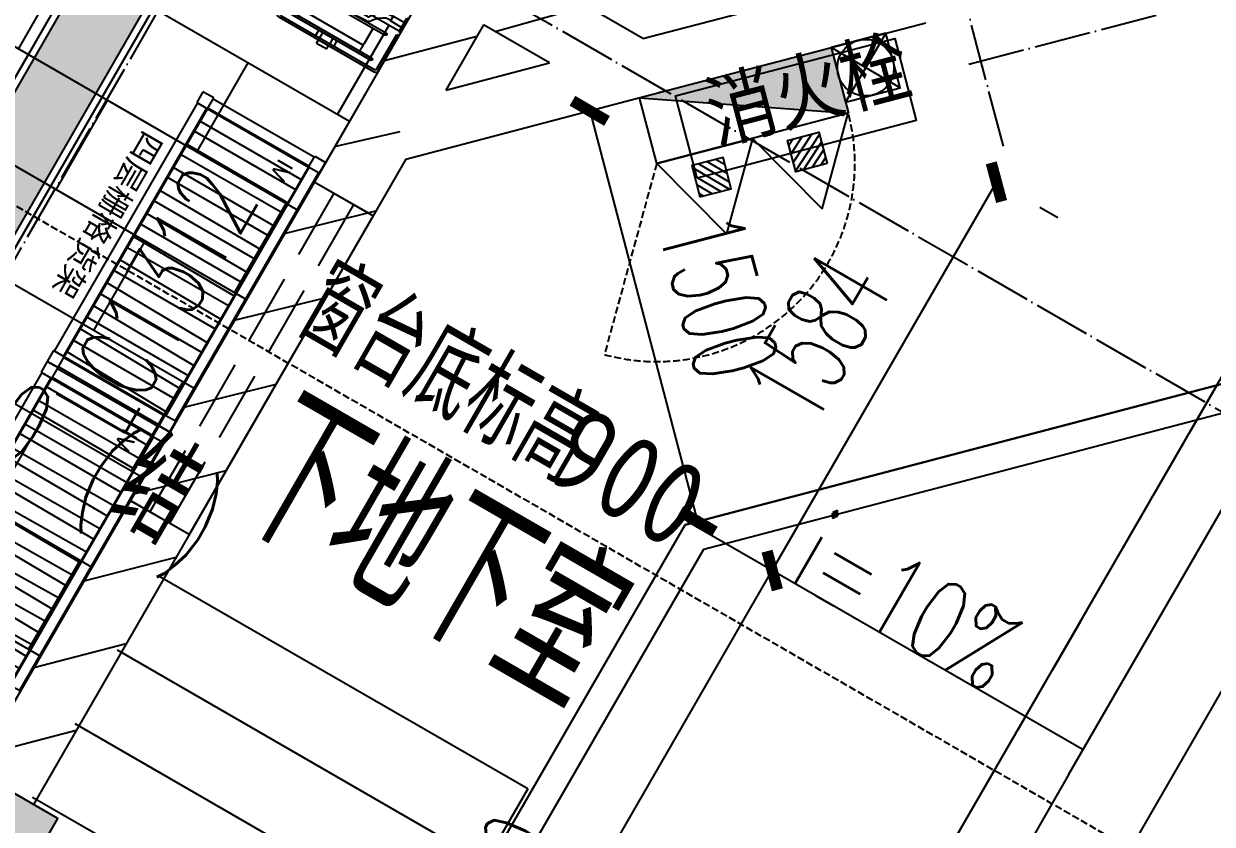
# Model space of a CAD drawing. Header units: millimetres. Extents: x 216654360 to 218309126, y 218099985 to 219647706.
# Drawn here: x 217973053 to 217977251, y 218899973 to 218902802 of the extents above; entities that cross this region are included whole.
import ezdxf
from ezdxf.enums import TextEntityAlignment as Align

# ---------------------------------------------------------------- set-up
doc = ezdxf.new("R2010")
doc.units = ezdxf.units.MM
doc.header["$LTSCALE"] = 1000
doc.linetypes.add('DASH', pattern=[0.35, 0.25, -0.1])
doc.linetypes.add('DOTE', pattern=[2.4200000000000004, 2, -0.2, 0.02, -0.2])
for name, color, linetype in [('A-ANNO-DIMS', 3, 'Continuous'), ('A-ANNO-DOTE', 1, 'DOTE'), ('A-ANNO-IDEN', 3, 'Continuous'), ('A-ANNO-IDEN-INDX', 3, 'Continuous'), ('A-ANNO-TXT', 7, 'Continuous'), ('A-COLU-CONC', 2, 'Continuous'), ('A-DOOR-IDEN', 53, 'Continuous'), ('A-FLOR', 91, 'Continuous'), ('A-FLOR-SPCL', 245, 'Continuous'), ('A-FLOR-STRS', 51, 'Continuous'), ('A-WALL', 2, 'Continuous'), ('A-WALL-MSNW', 2, 'Continuous'), ('A-WALL-PATT', 252, 'Continuous'), ('A-WALL-SHEA', 2, 'Continuous'), ('A-WIND', 161, 'Continuous'), ('D.R-地沟', 24, 'Continuous'), ('DIM_LEAD', 3, 'Continuous'), ('E.R-电点位.尺寸标注', 90, 'Continuous'), ('K.R-厨房设备.V', 252, 'Continuous'), ('K.R-厨房设备.辅助1', 251, 'Continuous'), ('N.R-厨房设备.名称标注', 251, 'Continuous'), ('P-PROT-FIRH', 1, 'Continuous'), ('P-PROT-VPIP', 1, 'Continuous'), ('P-提建筑', 1, 'Continuous'), ('P-灭火器', 1, 'Continuous'), ('PUB_HATCH', 8, 'Continuous'), ('现状植物', 3, 'Continuous')]:
    doc.layers.add(name, color=color, linetype=linetype)
doc.layers.add('水辅助层', color=20, linetype='Continuous', plot=False)
doc.styles.add('_TCH_DIM_T3', font='SIMPLEX.shx', dxfattribs={"width": 0.5647058823529413, "bigfont": 'GBCBIG.shx'})
doc.styles.add('A_DIM', font='SIMPLEX', dxfattribs={"width": 0.7, "bigfont": 'HZ'})
doc.styles.add('A_TIT', font='STFANGSO.TTF', dxfattribs={"width": 0.85})
doc.styles.add('AUDIT_D_250603204042-0', font='SIMPLEX', dxfattribs={"width": 0.7, "bigfont": 'HZ'})
doc.styles.get("Standard").update_dxf_attribs({"font": 'gbenor.shx', "bigfont": 'gbcbig.shx'})
doc.styles.add('水纹标注', font='')
doc.styles.add('设备名称标注字体', font='')
doc.styles.get('水纹标注').set_extended_font_data('SimSun')
doc.styles.get('设备名称标注字体').set_extended_font_data('SimSun')
doc.dimstyles.new('_TCH_ARCH&&100', dxfattribs={"dimtxt": 297.5, "dimasz": 100, "dimexe": 250, "dimexo": 300, "dimgap": 126.25, "dimtad": 1, "dimdec": 0, "dimzin": 0, "dimdsep": 46, "dimtxsty": '_TCH_DIM_T3', "dimblk": 'ARCHTICK', "dimcen": 0.09, "dimclrt": 7, "dimazin": 2, "dimtfac": 1, "dimtdec": 0, "dimtix": 1, "dimtmove": 2, "dimatfit": 3, "dimfxl": 100, "dimtolj": 1, "dimtzin": 0, "dimarcsym": 0})
pattern_1 = [(45, (-6165879.106576437, -59303.14459915766), (-176.776766007315, 176.776766007315), [])]

# ---------------------------------------------------------------- blocks, each defined once
blk = doc.blocks.new('123fgg')
at = {"layer": 'A-ANNO-IDEN'}
blk.add_lwpolyline([(3640728.205700693, 12279.93988199288, 0, 0, 0), (3640728.205700693, 10248.40407168749, 0, 120, 0), (3640728.205700693, 10698.40407168749, 0, 0, 0)], format="xyseb", dxfattribs=at)
at = {"layer": 'A-FLOR-STRS'}
for points in [[(3641445.004050768, 12144.02815620228), (3639945.004050768, 12144.02815620228)], [(3641445.004050768, 11844.02815620228), (3639945.004050768, 11844.02815620228)], [(3641445.004050768, 11544.02815620228), (3639945.004050768, 11544.02815620228)], [(3641445.004050768, 11244.02815620228), (3639945.004050768, 11244.02815620228)], [(3641445.004050768, 10944.02815620228), (3639945.004050768, 10944.02815620228)], [(3641445.004050768, 10644.02815620228), (3639945.004050768, 10644.02815620228)], [(3641445.004050768, 10344.02815620228), (3639945.004050768, 10344.02815620228)], [(3641445.004050768, 10044.02815620228), (3639945.004050768, 10044.02815620228)], [(3641445.004050768, 9994.028156202283), (3639945.004050768, 9994.028156202281)]]:
    blk.add_lwpolyline(points, dxfattribs=at)
at = {"layer": 'A-WALL-PATT'}
blk.add_lwpolyline([(3641445.004050768, 12144.02815620228), (3641445.004050768, 9994.028156202283)], dxfattribs=at)
at = {"layer": 'A-ANNO-TXT', "color": 7, "style": 'A_DIM', "width": 0.7}
blk.add_text('下地下室', height=525, dxfattribs=at).set_placement((3640036.611212504, 12437.43988199288))
blk = doc.blocks.new('123fgtse44')
at = {"layer": 'A-WALL-PATT'}
for points in [[(4631685.040620364, 8945.096532248805), (4631685.040620373, 13231.52384834772), (4634589.973001644, 16106.19402483446), (4638345.040621952, 12311.59608684113), (4638345.040621952, 8945.096532248805)], [(4631785.040620364, 9045.096532248805), (4631785.040620373, 13189.79544137881), (4634589.232524537, 15964.77460716607), (4638245.040621952, 12270.48111611832), (4638245.040621952, 9045.096532248805)]]:
    blk.add_lwpolyline(points, close=True, dxfattribs=at)
blk = doc.blocks.new('_ArchTick')
at = {"color": 0, "linetype": 'ByBlock', "const_width": 0.4}
blk.add_lwpolyline([(-0.5, -0.5), (0.5, 0.5)], dxfattribs=at)
blk = doc.blocks.new('*D554')
at = {"layer": 'A-ANNO-DIMS', "color": 0, "lineweight": -2, "transparency": 16777216}
for p, q in [((4632017.486447911, 10899.55410565101), (4632017.486447911, 13899.55389316636)), ((4632193.849875938, 13899.55389316636), (4632267.486447911, 13899.55389316636)), ((4632193.849875938, 10899.55410565101), (4632267.486447911, 10899.55410565101))]:
    blk.add_line(p, q, dxfattribs=at)
at = {"layer": 'Defpoints', "color": 0, "transparency": 16777216}
for p in [(4631893.849875938, 13899.55389316636), (4632017.486447911, 13899.55389316636), (4631893.849875938, 10899.55410565101)]:
    blk.add_point(p, dxfattribs=at)
at = {"layer": 'A-ANNO-DIMS', "color": 0, "lineweight": -2, "transparency": 16777216, "xscale": 100, "yscale": 100, "zscale": 100}
for p, rotation in [((4632017.486447911, 13899.55389316636), 90), ((4632017.486447911, 10899.55410565101), 270)]:
    blk.add_blockref('_ArchTick', p, dxfattribs=dict(at, rotation=rotation))
at = {"layer": 'A-ANNO-DIMS', "color": 7, "transparency": 16777216, "insert": (4631742.486447911, 12399.55399940943), "char_height": 297.5, "attachment_point": 5, "rotation": 90, "style": '_TCH_DIM_T3'}
blk.add_mtext('\\A1;3000', dxfattribs=at)
blk = doc.blocks.new('*D555')
at = {"layer": 'A-ANNO-DIMS', "color": 0, "lineweight": -2, "transparency": 16777216}
for p, q in [((4632017.486447911, 13899.55389316636), (4632017.486447911, 15483.87282865908)), ((4632193.849875938, 15483.87282865908), (4632267.486447911, 15483.87282865908)), ((4632193.849875938, 13899.55389316636), (4632267.486447911, 13899.55389316636))]:
    blk.add_line(p, q, dxfattribs=at)
at = {"layer": 'Defpoints', "color": 0, "transparency": 16777216}
for p in [(4631893.849875938, 15483.87282865908), (4632017.486447911, 15483.87282865908), (4631893.849875938, 13899.55389316636)]:
    blk.add_point(p, dxfattribs=at)
at = {"layer": 'A-ANNO-DIMS', "color": 0, "lineweight": -2, "transparency": 16777216, "xscale": 100, "yscale": 100, "zscale": 100}
for p, rotation in [((4632017.486447911, 15483.87282865908), 90), ((4632017.486447911, 13899.55389316636), 270)]:
    blk.add_blockref('_ArchTick', p, dxfattribs=dict(at, rotation=rotation))
at = {"layer": 'A-ANNO-DIMS', "color": 7, "transparency": 16777216, "insert": (4631742.486447911, 14691.71336091346), "char_height": 297.5, "attachment_point": 5, "rotation": 90, "style": '_TCH_DIM_T3'}
blk.add_mtext('\\A1;1584', dxfattribs=at)
blk = doc.blocks.new('2929sk')
at = {"layer": 'A-ANNO-DOTE', "ltscale": 0.1}
for p, q in [((-88725.37773838639, -68391.94024353585), (-88725.37773838639, -52367.55223465225)), ((-84825.37773838639, -68391.94024353585), (-84825.37773838639, -52367.55223465222)), ((-76418.61381632835, -67831.21274252632), (-104712.9936713753, -67831.21274252632)), ((-87650.37033084873, -68258.3819301714), (-76058.02089513931, -79972.76625369635)), ((-87400.37033088598, -68447.81250322697), (-93250.25000086054, -74236.75090735749))]:
    blk.add_line(p, q, dxfattribs=at)
blk = doc.blocks.new('*U241')
h = blk.add_hatch()
h.set_pattern_fill('NEW', color=8, scale=250, pattern_type=2)
h.set_pattern_definition([(90, (5170.555555000113, 229.7619049998937), (-58.3333325, 3.571886446486164e-15), [2.3809525, -247.6190475]), (0, (5170.555555000113, 229.7619049998937), (0, 250), [2.7777775, -55.555555]), (90, (5179.166667500112, 235.7142849998937), (-58.3333325, 3.571886446486164e-15), [2.3809525, -247.6190475]), (0, (5176.388890000113, 238.0952374998937), (0, 250), [2.7777775, -55.555555]), (45.57872549999999, (5173.333332500113, 229.7619049998937), (233.3333347627037, 250.0000000086865), [8.3341825, -1741.8443775]), (45.57872549999999, (5170.555555000113, 232.1428574998937), (233.3333347627037, 250.0000000086865), [8.3341825, -1741.8443775]), (90, (5170.555555000113, 208.3333324998937), (-58.3333325, 3.571886446486164e-15), [3.5714275, -246.4285725]), (0, (5170.555555000113, 208.3333324998937), (0, 250), [2.7777775, -55.555555]), (90, (5179.166667500112, 214.2857149998937), (-58.3333325, 3.571886446486164e-15), [3.5714275, -246.4285725]), (0, (5176.388890000113, 217.8571424998937), (0, 250), [2.7777775, -55.555555]), (45.57872549999999, (5173.333332500113, 208.3333324998937), (233.3333347627037, 250.0000000086865), [8.3341825, -1741.8443775]), (45.57872549999999, (5170.555555000113, 211.9047624998937), (991.6666667955229, 999.9999987180778), [8.3341825, -1741.8443775]), (90, (5170.555555000113, 188.0952374998937), (-58.3333325, 3.571886446486164e-15), [2.3809525, -247.6190475]), (0, (5170.555555000113, 188.0952374998937), (0, 250), [2.7777775, -55.555555]), (90, (5179.166667500112, 194.0476199998937), (-58.3333325, 3.571886446486164e-15), [2.3809525, -247.6190475]), (0, (5176.388890000113, 196.4285724998937), (0, 250), [2.7777775, -55.555555]), (45.57872549999999, (5173.333332500113, 188.0952374998937), (233.3333347627037, 250.0000000086865), [8.3341825, -1741.8443775]), (45.57872549999999, (5170.555555000113, 190.4761899998937), (991.6666667955229, 999.9999987180778), [8.3341825, -1741.8443775]), (90, (5170.555555000113, 166.6666674998937), (-58.3333325, 3.571886446486164e-15), [3.5714275, -246.4285725]), (0, (5170.555555000113, 166.6666674998937), (0, 250), [2.7777775, -55.555555]), (90, (5179.166667500112, 172.6190474998937), (-58.3333325, 3.571886446486164e-15), [3.5714275, -246.4285725]), (0, (5176.388890000113, 176.1904749998937), (0, 250), [2.7777775, -55.555555]), (45.57872549999999, (5173.333332500113, 166.6666674998937), (991.6666667955229, 999.9999987180778), [8.3341825, -1741.8443775]), (45.57872549999999, (5170.555555000113, 170.2380949998937), (233.3333347627037, 250.0000000086865), [8.3341825, -1741.8443775]), (90, (5170.555555000113, 146.4285724998937), (-58.3333325, 3.571886446486164e-15), [2.3809525, -247.6190475]), (0, (5170.555555000113, 146.4285724998937), (0, 250), [2.7777775, -55.555555]), (90, (5179.166667500112, 152.3809524998937), (-58.3333325, 3.571886446486164e-15), [2.3809525, -247.6190475]), (0, (5176.388890000113, 154.7619049998937), (0, 250), [2.7777775, -55.555555]), (45.57872549999999, (5173.333332500113, 146.4285724998937), (233.3333347627037, 250.0000000086865), [8.3341825, -1741.8443775]), (45.57872549999999, (5170.555555000113, 148.8095249998937), (233.3333347627037, 250.0000000086865), [8.3341825, -1741.8443775]), (90, (5170.555555000113, 124.9999999998937), (-58.3333325, 3.571886446486164e-15), [3.5714275, -246.4285725]), (0, (5170.555555000113, 124.9999999998937), (0, 250), [2.7777775, -55.555555]), (90, (5179.166667500112, 130.9523799998937), (-58.3333325, 3.571886446486164e-15), [3.5714275, -246.4285725]), (0, (5176.388890000113, 134.5238099998937), (0, 250), [2.7777775, -55.555555]), (45.57872549999999, (5173.333332500113, 124.9999999998937), (233.3333347627037, 250.0000000086865), [8.3341825, -1741.8443775]), (45.57872549999999, (5170.555555000113, 128.5714274998937), (233.3333347627037, 250.0000000086865), [8.3341825, -1741.8443775]), (90, (5170.555555000113, 104.7619049998937), (-58.3333325, 3.571886446486164e-15), [2.3809525, -247.6190475]), (0, (5170.555555000113, 104.7619049998937), (0, 250), [2.7777775, -55.555555]), (90, (5179.166667500112, 110.7142849998937), (-58.3333325, 3.571886446486164e-15), [2.3809525, -247.6190475]), (0, (5176.388890000113, 113.0952374998937), (0, 250), [2.7777775, -55.555555]), (45.57872549999999, (5173.333332500113, 104.7619049998937), (991.6666667955229, 999.9999987180778), [8.3341825, -1741.8443775]), (45.57872549999999, (5170.555555000113, 107.1428574998937), (991.6666667955229, 999.9999987180778), [8.3341825, -1741.8443775]), (90, (5170.555555000113, 83.33333249989371), (-58.3333325, 3.571886446486164e-15), [3.5714275, -246.4285725]), (0, (5170.555555000113, 83.33333249989371), (0, 250), [2.7777775, -55.555555]), (90, (5179.166667500112, 89.2857149998937), (-58.3333325, 3.571886446486164e-15), [3.5714275, -246.4285725]), (0, (5176.388890000113, 92.8571424998937), (0, 250), [2.7777775, -55.555555]), (45.57872549999999, (5173.333332500113, 83.33333249989371), (233.3333347627037, 250.0000000086865), [8.3341825, -1741.8443775]), (45.57872549999999, (5170.555555000113, 86.9047624998937), (233.3333347627037, 250.0000000086865), [8.3341825, -1741.8443775]), (90, (5170.555555000113, 63.0952374998937), (-58.3333325, 3.571886446486164e-15), [2.3809525, -247.6190475]), (0, (5170.555555000113, 63.0952374998937), (0, 250), [2.7777775, -55.555555]), (90, (5179.166667500112, 69.0476199998937), (-58.3333325, 3.571886446486164e-15), [2.3809525, -247.6190475]), (0, (5176.388890000113, 71.4285724998937), (0, 250), [2.7777775, -55.555555]), (96.65442500000002, (5153.333332500113, 199.9999999998937), (-58.33333327122217, 250.0000002862334), [2.397102499999998, -500.9941749999998]), (124.99202, (5153.055555000113, 202.3809524998937), (-116.6666666056836, 249.9999994676459), [1.4531625, -303.71073]), (139.398705, (5152.222222500113, 203.5714274998937), (-233.3333320517391, 250.0000015191031), [1.829275, -382.31841]), (148.52316, (5150.833332500113, 204.7619049998937), (-349.9999982304819, 250.0000044566236), [2.2799325, -476.5061475]), (0, (5147.222222500113, 205.9523799998937), (0, 250), [1.6666675, -56.6666675]), (31.47683929999999, (5145.277777500112, 204.7619049998937), (350.0000012848081, 250.000000180567), [2.2799325, -476.5061475]), (0, (5143.611110000113, 204.7619049998937), (0, 250), [1.6666675, -56.6666675]), (64.9831065, (5142.500000000113, 202.3809524998937), (58.33333453608074, 250.0000007744371), [2.6274525, -273.25497]), (64.9831065, (5141.944445000113, 201.1904749998937), (58.33333453608074, 250.0000007744371), [1.313725, -274.5686975]), (90, (5141.944445000113, 198.8095249998937), (-58.3333325, 3.571886446486164e-15), [2.3809525, -247.6190475]), (115.016893, (5142.500000000113, 197.6190474998937), (-58.33333235441913, 250.0000012834914), [1.313724999999999, -274.5686974999998]), (115.016893, (5143.611110000113, 195.2380949998937), (-58.33333235441913, 250.0000012834914), [2.627452499999998, -273.2549699999997]), (0, (5143.611110000113, 195.2380949998937), (0, 250), [1.6666675, -56.6666675]), (148.52316, (5147.222222500113, 194.0476199998937), (-349.9999982304819, 250.0000044566236), [2.2799325, -476.5061475]), (0, (5147.222222500113, 194.0476199998937), (0, 250), [1.6666675, -56.6666675]), (31.47683929999999, (5148.888890000113, 194.0476199998937), (350.0000012848081, 250.000000180567), [2.2799325, -476.5061475]), (40.6012946, (5150.833332500113, 195.2380949998937), (233.3333337970684, 249.9999998901291), [1.829275, -382.31841]), (55.0079798, (5152.222222500113, 196.4285724998937), (116.6666674783482, 249.9999990604024), [1.4531625, -303.71073]), (83.3455749, (5153.055555000113, 197.6190474998937), (58.33333370755446, 250.0000001844225), [2.3971025, -500.994175]), (96.65442500000002, (5153.333332500113, 99.9999999998937), (-58.33333327122217, 250.0000002862334), [2.397102499999998, -500.9941749999998]), (124.99202, (5153.055555000113, 102.3809524998937), (-116.6666666056836, 249.9999994676459), [1.4531625, -303.71073]), (139.398705, (5152.222222500113, 103.5714274998937), (-233.3333320517391, 250.0000015191031), [1.829275, -382.31841]), (148.52316, (5150.833332500113, 104.7619049998937), (-349.9999982304819, 250.0000044566236), [2.2799325, -476.5061475]), (0, (5147.222222500113, 105.9523799998937), (0, 250), [1.6666675, -56.6666675]), (31.47683929999999, (5145.277777500112, 104.7619049998937), (350.0000012848081, 250.000000180567), [2.2799325, -476.5061475]), (0, (5143.611110000113, 104.7619049998937), (0, 250), [1.6666675, -56.6666675]), (64.9831065, (5142.500000000113, 102.3809524998937), (58.33333453608074, 250.0000007744371), [2.6274525, -273.25497]), (64.9831065, (5141.944445000113, 101.1904749998937), (58.33333453608074, 250.0000007744371), [1.313725, -274.5686975]), (90, (5141.944445000113, 98.80952499989371), (-58.3333325, 3.571886446486164e-15), [2.3809525, -247.6190475]), (115.016893, (5142.500000000113, 97.61904749989371), (-58.33333235441913, 250.0000012834914), [1.313724999999999, -274.5686974999998]), (115.016893, (5143.611110000113, 95.2380949998937), (-58.33333235441913, 250.0000012834914), [2.627452499999998, -273.2549699999997]), (0, (5143.611110000113, 95.2380949998937), (0, 250), [1.6666675, -56.6666675]), (148.52316, (5147.222222500113, 94.04761999989371), (-349.9999982304819, 250.0000044566236), [2.2799325, -476.5061475]), (0, (5147.222222500113, 94.04761999989371), (0, 250), [1.6666675, -56.6666675]), (31.47683929999999, (5148.888890000113, 94.04761999989371), (350.0000012848081, 250.000000180567), [2.2799325, -476.5061475]), (40.6012946, (5150.833332500113, 95.2380949998937), (233.3333337970684, 249.9999998901291), [1.829275, -382.31841]), (55.0079798, (5152.222222500113, 96.4285724998937), (116.6666674783482, 249.9999990604024), [1.4531625, -303.71073]), (83.3455749, (5153.055555000113, 97.61904749989371), (58.33333370755446, 250.0000001844225), [2.3971025, -500.994175]), (96.65442500000002, (5153.333332500113, 49.9999999998937), (-58.33333327122217, 250.0000002862334), [2.397102499999998, -500.9941749999998]), (124.99202, (5153.055555000113, 52.3809524998937), (-116.6666666056836, 249.9999994676459), [1.4531625, -303.71073]), (139.398705, (5152.222222500113, 53.5714274998937), (-233.3333320517391, 250.0000015191031), [1.829275, -382.31841]), (148.52316, (5150.833332500113, 54.7619049998937), (-349.9999982304819, 250.0000044566236), [2.2799325, -476.5061475]), (0, (5147.222222500113, 55.95237999989371), (0, 250), [1.6666675, -56.6666675]), (31.47683929999999, (5145.277777500112, 54.7619049998937), (350.0000012848081, 250.000000180567), [2.2799325, -476.5061475]), (0, (5143.611110000113, 54.7619049998937), (0, 250), [1.6666675, -56.6666675]), (64.9831065, (5142.500000000113, 52.3809524998937), (58.33333453608074, 250.0000007744371), [2.6274525, -273.25497]), (64.9831065, (5141.944445000113, 51.1904749998937), (58.33333453608074, 250.0000007744371), [1.313725, -274.5686975]), (90, (5141.944445000113, 48.8095249998937), (-58.3333325, 3.571886446486164e-15), [2.3809525, -247.6190475]), (115.016893, (5142.500000000113, 47.6190474998937), (-58.33333235441913, 250.0000012834914), [1.313724999999999, -274.5686974999998]), (115.016893, (5143.611110000113, 45.2380949998937), (-58.33333235441913, 250.0000012834914), [2.627452499999998, -273.2549699999997]), (0, (5143.611110000113, 45.2380949998937), (0, 250), [1.6666675, -56.6666675]), (148.52316, (5147.222222500113, 44.0476199998937), (-349.9999982304819, 250.0000044566236), [2.2799325, -476.5061475]), (0, (5147.222222500113, 44.0476199998937), (0, 250), [1.6666675, -56.6666675]), (31.47683929999999, (5148.888890000113, 44.0476199998937), (350.0000012848081, 250.000000180567), [2.2799325, -476.5061475]), (40.6012946, (5150.833332500113, 45.2380949998937), (233.3333337970684, 249.9999998901291), [1.829275, -382.31841]), (55.0079798, (5152.222222500113, 46.4285724998937), (116.6666674783482, 249.9999990604024), [1.4531625, -303.71073]), (83.3455749, (5153.055555000113, 47.6190474998937), (58.33333370755446, 250.0000001844225), [2.3971025, -500.994175]), (96.65442500000002, (5153.333332500113, 249.9999999998937), (-58.33333327122217, 250.0000002862334), [2.397102499999998, -500.9941749999998]), (124.99202, (5153.055555000113, 252.3809524998937), (-116.6666666056836, 249.9999994676459), [1.4531625, -303.71073]), (139.398705, (5152.222222500113, 253.5714274998937), (-233.3333320517391, 250.0000015191031), [1.829275, -382.31841]), (148.52316, (5150.833332500113, 254.7619049998937), (-349.9999982304819, 250.0000044566236), [2.2799325, -476.5061475]), (0, (5147.222222500113, 255.9523799998937), (0, 250), [1.6666675, -56.6666675]), (31.47683929999999, (5145.277777500112, 254.7619049998937), (350.0000012848081, 250.000000180567), [2.2799325, -476.5061475]), (0, (5143.611110000113, 254.7619049998937), (0, 250), [1.6666675, -56.6666675]), (64.9831065, (5142.500000000113, 252.3809524998937), (58.33333453608074, 250.0000007744371), [2.6274525, -273.25497]), (64.9831065, (5141.944445000113, 251.1904749998937), (58.33333453608074, 250.0000007744371), [1.313725, -274.5686975]), (90, (5141.944445000113, 248.8095249998937), (-58.3333325, 3.571886446486164e-15), [2.3809525, -247.6190475]), (115.016893, (5142.500000000113, 247.6190474998937), (-58.33333235441913, 250.0000012834914), [1.313724999999999, -274.5686974999998]), (115.016893, (5143.611110000113, 245.2380949998937), (-58.33333235441913, 250.0000012834914), [2.627452499999998, -273.2549699999997]), (0, (5143.611110000113, 245.2380949998937), (0, 250), [1.6666675, -56.6666675]), (148.52316, (5147.222222500113, 244.0476199998937), (-349.9999982304819, 250.0000044566236), [2.2799325, -476.5061475]), (0, (5147.222222500113, 244.0476199998937), (0, 250), [1.6666675, -56.6666675]), (31.47683929999999, (5148.888890000113, 244.0476199998937), (350.0000012848081, 250.000000180567), [2.2799325, -476.5061475]), (40.6012946, (5150.833332500113, 245.2380949998937), (233.3333337970684, 249.9999998901291), [1.829275, -382.31841]), (55.0079798, (5152.222222500113, 246.4285724998937), (116.6666674783482, 249.9999990604024), [1.4531625, -303.71073]), (83.3455749, (5153.055555000113, 247.6190474998937), (58.33333370755446, 250.0000001844225), [2.3971025, -500.994175]), (103.134022, (5167.500000000113, 55.95237999989371), (-2.391900830178706e-06, -250.0000003124511), [4.889817499999998, -251.8255474999999]), (142.073537, (5170.555555000113, 53.5714274998937), (-349.9999968774661, 250.0000031255942), [3.873675, -809.5979675]), (164.054604, (5174.722222500113, 52.3809524998937), (-816.666666750046, 250.0000024671096), [4.3333975, -905.6803375]), (15.94539589999999, (5174.722222500113, 52.3809524998937), (816.6666671863785, 250.0000010417574), [4.3333975, -905.6803375]), (37.9264623, (5178.888890000113, 53.5714274998937), (349.9999999317924, 249.9999988495375), [3.873675, -809.5979675]), (76.8659776, (5181.944445000113, 55.95237999989371), (-6.465715324255328e-07, 250.0000003124511), [4.8898175, -251.8255475]), (103.134022, (5183.055555000113, 239.2857149998937), (-2.391900830178706e-06, -250.0000003124511), [4.889817499999998, -251.8255474999999]), (142.073537, (5181.944445000113, 244.0476199998937), (-349.9999968774661, 250.0000031255942), [3.873675, -809.5979675]), (164.054604, (5178.888890000113, 246.4285724998937), (-816.666666750046, 250.0000024671096), [4.3333975, -905.6803375]), (15.94539589999999, (5170.555555000113, 246.4285724998937), (816.6666671863785, 250.0000010417574), [4.3333975, -905.6803375]), (37.9264623, (5167.500000000113, 244.0476199998937), (349.9999999317924, 249.9999988495375), [3.873675, -809.5979675]), (76.8659776, (5166.388890000113, 239.2857149998937), (-6.465715324255328e-07, 250.0000003124511), [4.8898175, -251.8255475]), (96.65442500000002, (5153.333332500113, 149.9999999998937), (-58.33333327122217, 250.0000002862334), [2.397102499999998, -500.9941749999998]), (124.99202, (5153.055555000113, 152.3809524998937), (-116.6666666056836, 249.9999994676459), [1.4531625, -303.71073]), (139.398705, (5152.222222500113, 153.5714274998937), (-233.3333320517391, 250.0000015191031), [1.829275, -382.31841]), (148.52316, (5150.833332500113, 154.7619049998937), (-349.9999982304819, 250.0000044566236), [2.2799325, -476.5061475]), (0, (5147.222222500113, 155.9523799998937), (0, 250), [1.6666675, -56.6666675]), (31.47683929999999, (5145.277777500112, 154.7619049998937), (350.0000012848081, 250.000000180567), [2.2799325, -476.5061475]), (0, (5143.611110000113, 154.7619049998937), (0, 250), [1.6666675, -56.6666675]), (64.9831065, (5142.500000000113, 152.3809524998937), (58.33333453608074, 250.0000007744371), [2.6274525, -273.25497]), (64.9831065, (5141.944445000113, 151.1904749998937), (58.33333453608074, 250.0000007744371), [1.313725, -274.5686975]), (90, (5141.944445000113, 148.8095249998937), (-58.3333325, 3.571886446486164e-15), [2.3809525, -247.6190475]), (115.016893, (5142.500000000113, 147.6190474998937), (-58.33333235441913, 250.0000012834914), [1.313724999999999, -274.5686974999998]), (115.016893, (5143.611110000113, 145.2380949998937), (-58.33333235441913, 250.0000012834914), [2.627452499999998, -273.2549699999997]), (0, (5143.611110000113, 145.2380949998937), (0, 250), [1.6666675, -56.6666675]), (148.52316, (5147.222222500113, 144.0476199998937), (-349.9999982304819, 250.0000044566236), [2.2799325, -476.5061475]), (0, (5147.222222500113, 144.0476199998937), (0, 250), [1.6666675, -56.6666675]), (31.47683929999999, (5148.888890000113, 144.0476199998937), (350.0000012848081, 250.000000180567), [2.2799325, -476.5061475]), (40.6012946, (5150.833332500113, 145.2380949998937), (233.3333337970684, 249.9999998901291), [1.829275, -382.31841]), (55.0079798, (5152.222222500113, 146.4285724998937), (116.6666674783482, 249.9999990604024), [1.4531625, -303.71073]), (83.3455749, (5153.055555000113, 147.6190474998937), (58.33333370755446, 250.0000001844225), [2.3971025, -500.994175]), (45.57872549999999, (5173.333332500113, 63.0952374998937), (233.3333347627037, 250.0000000086865), [8.3341825, -1741.8443775]), (45.57872549999999, (5170.555555000113, 65.4761899998937), (233.3333347627037, 250.0000000086865), [8.3341825, -1741.8443775]), (90, (5166.388890000113, 60.7142849998937), (-58.3333325, 3.571886446486164e-15), [178.5714275, -71.4285725]), (90, (5183.055555000113, 60.7142849998937), (-58.3333325, 3.571886446486164e-15), [178.5714275, -71.4285725])])
h.paths.add_polyline_path([(5675.000000000113, 24.99999999989369), (5675.000000000118, 274.9999999998864), (25.00000000000728, 274.9999999999927), (25, 25)])
at = {"layer": 'D.R-地沟'}
for p, q in [((6.236535097871485e-12, 299.9999999999927), (5700.000000000119, 299.9999999998864)), ((0, 0), (6.236535097871485e-12, 299.9999999999927)), ((5700.000000000119, 299.9999999998864), (5700.000000000113, -1.062971932697159e-10)), ((25.00000000000606, 274.9999999999927), (5675.000000000118, 274.9999999998864)), ((25, 25), (25.00000000000606, 274.9999999999927)), ((5675.000000000118, 274.9999999998864), (5675.000000000113, 24.9999999998937)), ((5700.000000000113, -1.062971932697159e-10), (0, 0)), ((5675.000000000113, 24.9999999998937), (25, 25))]:
    blk.add_line(p, q, dxfattribs=at)
blk = doc.blocks.new('13arfrr')
at = {"layer": 'D.R-地沟', "rotation": 90}
blk.add_blockref('*U241', (6131516.493575239, 8705.096532240254), dxfattribs=at)
blk = doc.blocks.new('*U139')
at = {"layer": 'K.R-厨房设备.辅助1'}
h = blk.add_hatch(dxfattribs=at)
h.set_pattern_fill('STEEL', color=256, scale=30, angle=45)
h.set_pattern_definition([(90, (-100, 0), (-95.25000000000001, 0), []), (90, (-133.6759604540093, 33.67596045400933), (-95.25000000000001, 0), [])])
h.paths.add_polyline_path([(1056, -456), (1056, -44), (44, -44), (44, -456)])
h.paths.add_polyline_path([(43.82703487049883, -167.5140122217579), (161.9834594510318, -167.5136780472214), (161.9831850013062, -70.47457190235808), (43.82676042077313, -70.47490607689456)], flags=9)
at = {"layer": 'K.R-厨房设备.V'}
for p, q in [((0, 0), (44, 0)), ((0, -44), (0, 0)), ((44, 0), (44, -44)), ((1056, 0), (1100, 0)), ((1056, -44), (1056, 0)), ((1100, 0), (1100, -44)), ((44, -3), (1056, -3)), ((44, -44), (0, -44)), ((3, -456), (3, -44)), ((1100, -44), (1056, -44)), ((1097, -44), (1097, -456)), ((44, -456), (0, -456)), ((0, -456), (0, -500)), ((44, -500), (44, -456)), ((1100, -456), (1056, -456)), ((1056, -456), (1056, -500)), ((1100, -500), (1100, -456)), ((0, -500), (44, -500)), ((44, -497), (1056, -497)), ((1056, -500), (1100, -500))]:
    blk.add_line(p, q, dxfattribs=at)
at = {"layer": 'K.R-厨房设备.辅助1', "color": 251}
for p, q in [((1056, -41), (44, -41)), ((41, -44), (41, -456)), ((1059, -456), (1059, -44)), ((1056, -459), (44, -459))]:
    blk.add_line(p, q, dxfattribs=at)
at = {"layer": 'K.R-厨房设备.辅助1'}
blk.add_lwpolyline([(44, -44), (1056, -44), (1056, -456), (44, -456)], close=True, dxfattribs=at)
at = {"layer": 'K.R-厨房设备.辅助1', "color": 251, "style": '水纹标注'}
blk.add_text('Ⅳ', height=60, rotation=0.0001620461234168421, dxfattribs=at).set_placement((60, -90), align=Align.TOP_LEFT)
blk = doc.blocks.new('2030100018')
at = {"layer": 'K.R-厨房设备.V', "color": 251}
for p, q in [((0, 0), (54, 0)), ((0, -6), (0, 0)), ((54, 0), (54, -6)), ((54, -6), (0, -6)), ((17, -51), (17, -6)), ((37, -6), (37, -51)), ((37, -51), (17, -51)), ((93.71938213127942, -91.99999999999272), (154.7191464471907, -91.99999999998909)), ((158.7191309924965, -339.0000000000109), (158.7191309924965, -95.99999999998909)), ((162.7191155378023, -91.99999999998909), (179.71904985535, -91.99999999998909)), ((45.00036704900049, -196.948120643865), (58.16204454663239, -196.9477497892185)), ((45.00110114699783, -238.0312572803559), (45.00036704900049, -196.948120643865)), ((58.16299436418194, -250.1034381021818), (58.16182882730936, -184.8751981125133)), ((62.6091025723108, -180.4277386442773), (81.71938885482086, -180.4273971661678)), ((191.7182693932664, -196.9481206438686), (213.8379863627633, -196.9477497892185)), ((191.7190034912637, -180.4277386442809), (213.8387204607607, -180.4273971661714)), ((235.0003670490005, -196.948120643865), (221.8386895513722, -196.9477497892185)), ((234.9996329510068, -238.0312572803559), (235.0003670490005, -196.948120643865)), ((45.00110114699783, -238.0312572803559), (58.16277864462609, -238.0308864257095)), ((191.7190034912637, -238.0312572803559), (213.838720460757, -238.0308864257131)), ((234.9996329510068, -238.0312572803559), (221.8379554533785, -238.0308864257095)), ((62.6091025723108, -254.5508975704179), (81.71938885482086, -254.5512390485273)), ((62.61042704605643, -350.4419930289405), (62.61042704606007, -254.5507386325589)), ((191.7190034912637, -254.5508975704215), (213.8387204607607, -254.551239048531)), ((93.71938213127942, -343.0000000000146), (154.7191464471907, -343.0000000000146)), ((124.2192642892296, -397.0000000000036), (124.2192642892296, -343.0000000000146)), ((149.2191676973889, -397.0000000000036), (149.2191676973889, -343.0000000000146)), ((162.7191155378023, -343.0000000000109), (179.71904985535, -343.0000000000109)), ((124.4692633233135, -415), (124.4692633233099, -447)), ((148.969168663305, -415), (148.969168663305, -447)), ((99.21936088107032, -457), (124.4692633233099, -447)), ((174.2190711055446, -457), (99.21936088107032, -457)), ((99.21936088107032, -475), (99.21936088107032, -457)), ((148.969168663305, -447), (124.4692633233099, -447)), ((174.2190711055446, -457), (148.969168663305, -447)), ((174.2190711055446, -475), (174.2190711055446, -457)), ((174.2190711055446, -475), (99.21936088107032, -475)), ((99.21936088107032, -475), (124.4692633233099, -485)), ((148.969168663305, -485), (124.4692633233099, -485)), ((124.4692633233099, -510), (124.4692633233099, -485)), ((174.2190711055446, -475), (148.969168663305, -485)), ((148.969168663305, -510), (148.969168663305, -485)), ((150.9691609359506, -510.0000000000036), (122.469271050657, -510.0000000000036)), ((122.4692710506533, -535), (122.4692710506533, -510)), ((150.9691609359543, -535.0000000000036), (122.4692710506533, -535.0000000000036)), ((124.4692633233062, -538.0000000000073), (124.4692633233062, -535)), ((148.9691686632978, -538.0000000000036), (124.4692633233026, -538.0000000000036)), ((127.469251732291, -550.0000000000036), (126.4692555959591, -538.0000000000073)), ((145.9691802543239, -550.0000000000036), (146.9691763906449, -538.0000000000073)), ((148.9691686632978, -538.0000000000073), (148.9691686632978, -535)), ((150.9691609359506, -535), (150.9691609359543, -510)), ((127.4692517322837, -550.0000000000036), (145.9691802543202, -550))]:
    blk.add_line(p, q, dxfattribs=at)
at = {"layer": 'K.R-厨房设备.V', "color": 6}
for p, q in [((211.8387281881078, 0), (66.71948645046723, 0)), ((66.71948645046723, -7.999999999996362), (66.71948645047087, 3.637978807091713e-12)), ((207.8387436428093, -8), (66.71948645046723, -8)), ((213.838720460757, -396.0000000000036), (213.8387204607679, -14)), ((221.8386895513722, -400.0000000000036), (221.8386895513722, -10)), ((81.71942849536208, -393.0000000000036), (81.71942849536572, -41.99999999999636)), ((89.71939758597364, -393.0000000000036), (89.71939758597364, -41.99999999999636)), ((183.7190344006558, -393.0000000000036), (183.7190344006558, -41.99999999999636)), ((191.7190034912637, -393.0000000000036), (191.7190034912637, -41.99999999999636)), ((66.71948645046723, -410), (66.71948645047087, -402.0000000000036)), ((207.8387436427984, -402.0000000000036), (66.71948645046723, -402)), ((211.8387281881078, -410.0000000000036), (66.71948645046359, -410)), ((196.7189841728868, -397.0000000000036), (76.71944781372804, -397)), ((76.71944781372804, -397), (76.71944781372804, -402)), ((76.71944781372804, -415), (76.71944781372804, -410)), ((196.7189841728868, -414.9999999999964), (76.71944781372804, -415)), ((196.7189841728832, -402.0000000000036), (196.7189841728868, -397.0000000000036)), ((196.7189841728832, -409.9999999999964), (196.7189841728868, -414.9999999999964))]:
    blk.add_line(p, q, dxfattribs=at)
at = {"layer": 'K.R-厨房设备.V', "color": 251}
for points in [[(19.01481009938288, -51), (19.18583278403457, -59.31237505021636, 0.13909093381879), (28.98959558824208, -89.76618655917991), (36.85009862750667, -100.9488166338215, 0.0156889493457153), (49.87245372396137, -114.3158283506546), (60.5694209779067, -122.5655395626036, -0.152948420344138), (63.79609916212576, -129.172807618359), (65.73116144446976, -180.4276828566271)], [(35, -51), (35.17924978086376, -58.84154390143703, 0.1374614433717454), (42.20263943649479, -80.74058636751397), (49.34065620813635, -90.8953818844384, 0.01401564205864854), (60.35175624813928, -102.1921380848416), (71.12680821227332, -110.5020697587079, -0.1747124759022775), (79.7348169826364, -127.6549534177684), (81.71941180455906, -161.7365172387836)]]:
    blk.add_lwpolyline(points, format="xyb", dxfattribs=at)
at = {"layer": 'K.R-厨房设备.V', "color": 6, "extrusion": (0, 0, -1)}
for centre, major_axis, ratio, start_param, end_param in [((85.7194130406715, -41.99999999999636), (1.82035638908971e-07, 3.999999999996357), 0.9999961363264449, 4.712388934875956, 7.853981588465749), ((187.7190189459579, -41.99999999999636), (1.82035638908971e-07, 3.999999999996357), 0.9999961363264449, 4.712388934875956, 7.853981588465749), ((85.7194130406715, -393.0000000000036), (-4.659125757833004e-07, 3.999999999996335), 0.9999961363255352, 1.57079644327259, 4.712389096862383), ((187.7190189459579, -393.0000000000036), (1.82035638908971e-07, 3.999999999996357), 0.9999961363264449, 1.570796281286163, 4.712388934875956), ((211.8387281881078, -400.0000000000036), (3.937634618430948e-07, 9.999999999999993), 0.9999961363264447, 1.570796287418702, 3.141592614213295)]:
    blk.add_ellipse(centre, major_axis=major_axis, ratio=ratio, start_param=start_param, end_param=end_param, dxfattribs=at)
at = {"layer": 'K.R-厨房设备.V', "color": 6, "extrusion": (0, 0, -0.9999999999999999)}
for centre, major_axis, ratio, start_param, end_param in [((207.8387436428093, -14), (9.663569113214166e-08, 5.999999999999997), 0.9999961363264448, -1.610601074730766e-08, 1.57079631068901), ((211.8387281881078, -10), (-3.937634618616374e-07, 9.999999999999991), 0.9999961363264449, 3.937649828422707e-08, 1.57079636617109), ((207.8387436427984, -396.0000000000036), (-9.670109599712789e-08, 5.999999999999997), 0.9999961363264447, 1.570796342911684, 3.141592669706704)]:
    blk.add_ellipse(centre, major_axis=major_axis, ratio=ratio, start_param=start_param, end_param=end_param, dxfattribs=at)
at = {"layer": 'K.R-厨房设备.V', "color": 251, "extrusion": (0, 0, -1)}
for centre, major_axis, ratio, start_param, end_param in [((93.71938213127942, -87.99999999998909), (-1.574622175278921e-07, 3.999999999999997), 0.9999961363264447, 3.141592692955499, 4.712389019750092), ((154.7191464471907, -95.99999999998909), (-1.574622175278921e-07, 3.999999999999997), 0.9999961363264447, 3.93657062502939e-08, 1.570796366160299), ((162.7191155378023, -95.99999999998909), (1.575112711704858e-07, 3.999999999999996), 0.9999961363264447, 4.712388941007024, 6.283185267801616), ((179.71904985535, -87.99999999998909), (1.575112711704858e-07, 3.999999999999996), 0.9999961363264447, 1.570796287417231, 3.141592614211824), ((81.71942849536208, -350.4419930289405), (1.493397806789766e-07, 19.10907528053212), 0.9999961363263775, 3.141592645774639, 4.712388972569596), ((93.71938213127942, -347.0000000000109), (1.575112711704858e-07, 3.999999999999996), 0.9999961363264447, 4.712388941007024, 6.283185267801616), ((154.7191464471907, -339.0000000000109), (1.575112711704858e-07, 3.999999999999996), 0.9999961363264447, 1.570796287417231, 3.141592614211824), ((162.7191155378023, -339.0000000000109), (-1.574622175278921e-07, 3.999999999999997), 0.9999961363264447, 3.141592692955499, 4.712389019750092), ((179.71904985535, -347.0000000000109), (-1.574622175278921e-07, 3.999999999999997), 0.9999961363264447, 3.93657062502939e-08, 1.570796366160299)]:
    blk.add_ellipse(centre, major_axis=major_axis, ratio=ratio, start_param=start_param, end_param=end_param, dxfattribs=at)
at = {"layer": 'K.R-厨房设备.V', "color": 251}
for centre, major_axis, ratio, start_param, end_param in [((62.60918204074915, -184.8751186435948), (2.217508715995266e-07, 4.44738000000566), 0.9999939771556037, 1.791856535371394e-05, 1.570814245359597), ((62.61034757761809, -250.1033586332669), (-2.216093435483783e-07, 4.44738000000384), 0.9999939771551947, 1.570814145669994, 3.141610472465161)]:
    blk.add_ellipse(centre, major_axis=major_axis, ratio=ratio, start_param=start_param, end_param=end_param, dxfattribs=at)
blk = doc.blocks.new('12asrttt')
at = {"layer": 'K.R-厨房设备.V', "xscale": 0.999998438091799, "rotation": 270}
blk.add_blockref('2030100018', (6316842.10686151, 14289.86416974038, 1800), dxfattribs=at)
at = {"layer": 'K.R-厨房设备.V', "color": 1, "rotation": 270}
for p in [(6316842.10686151, 13705.0965322474), (6316842.10686151, 12605.0965322474)]:
    blk.add_blockref('*U139', p, dxfattribs=at)
at = {"layer": 'N.R-厨房设备.名称标注', "insert": (6316219.782839164, 13487.6104987273), "char_height": 80, "attachment_point": 7, "rotation": 270, "style": '设备名称标注字体'}
blk.add_mtext('四层栅格货架', dxfattribs=at)
blk = doc.blocks.new('P-消火栓箱开门示意')
at = {"layer": 'P-PROT-FIRH', "color": 8, "linetype": 'DASH', "ltscale": 0.1}
blk.add_line((2696644.86184354, -6288498.702755758), (2696994.861858813, -6287892.484981926), dxfattribs=at)
blk.add_arc((2696644.861843541, -6288498.702755758), 700, 59.9999985718766, 179.9999986126178, dxfattribs=at)
blk = doc.blocks.new('$TwtSys$00000434')
for p, q in [((-0.5, 0.5), (-0.5, -0.5)), ((-0.5, -0.5), (0.5, 0.5)), ((0.5, 0.5), (-0.5, 0.5)), ((0.5, -0.5), (0.5, 0.5))]:
    blk.add_line(p, q)
blk.add_solid([(0.5, -0.5), (0.5, 0.5), (-0.5, -0.5)])
blk = doc.blocks.new('T1-P-QP-L3-F$0$$ATTACHMENT$00000214')
h = blk.add_hatch()
h.set_pattern_fill('ANSI31', color=256, scale=200, style=0)
h.set_pattern_definition([(45, (-38543.80223862439, -6842.63859106258), (-17.67766952966369, 17.67766952966369), [])])
h.paths.add_polyline_path([(-64.92232553117356, 1.936813719180464), (64.922325531159, 1.936813719180464), (64.922325531159, -127.9078373431521), (-64.92232553117356, -127.9078373431521)])
for points in [[(0, 171.8081853693711), (-198.3870041439732, -171.8081853693711), (198.3870041439732, -171.8081853693711)], [(-64.92232553117356, 1.936813719180464), (64.922325531159, 1.936813719180464), (64.922325531159, -127.9078373431521), (-64.92232553117356, -127.9078373431521)]]:
    blk.add_lwpolyline(points, close=True)
blk = doc.blocks.new('p0422')
at = {"layer": 'P-PROT-VPIP'}
blk.add_circle((6133928.180217575, 15074.54203454325), 100, dxfattribs=at)
at = {"layer": '水辅助层'}
blk.add_lwpolyline([(6133928.92108249, 15215.96145018017), (6133786.760801939, 15075.28289945762), (6133927.439352663, 14933.12261890679), (6134069.599633213, 15073.8011696298), (6133928.92108249, 15215.96145018017), (6133927.439352663, 14933.12261890679), (6134069.599633213, 15073.8011696298), (6133786.760801939, 15075.28289945762)], dxfattribs=at)
at = {"layer": 'P-PROT-FIRH', "xscale": -700.0000000000006, "yscale": 240.0000000000003, "zscale": 700, "rotation": 224.6998428806537}
blk.add_blockref('$TwtSys$00000434', (6133622.38744141, 14743.79926736014), dxfattribs=at)
at = {"layer": 'P-提建筑', "rotation": 224.6998428806538}
blk.add_blockref('P-消火栓箱开门示意', (12473521.38326466, -2558660.92860049), dxfattribs=at)
at = {"layer": 'P-灭火器', "rotation": 224.6998428806537}
for p, xscale, yscale, zscale in [((6133937.65562399, 14673.86296977814), 0.8816120906801008, 0.8816120906801008, 0.8816120906801008), ((6133689.016750984, 14427.81564789139), -0.881612090680102, 0.8816120906801022, 0.8816120906801007)]:
    blk.add_blockref('T1-P-QP-L3-F$0$$ATTACHMENT$00000214', p, dxfattribs=dict(at, xscale=xscale, yscale=yscale, zscale=zscale))
blk = doc.blocks.new('*D276')
at = {"layer": 'A-ANNO-DIMS', "color": 0, "lineweight": -2, "transparency": 16777216}
for p, q in [((6133358.661293624, 14651.26627548784), (6133337.86043256, 14630.68210790819)), ((6133160.160564092, 14454.83343220595), (6134215.25478312, 13388.63203379372)), ((6134413.755512651, 13585.06487707561), (6134392.954651589, 13564.48070949595))]:
    blk.add_line(p, q, dxfattribs=at)
at = {"layer": 'Defpoints', "color": 0, "transparency": 16777216}
for p in [(6133145.421451461, 14440.24786464497), (6134200.51567049, 13374.04646623274), (6134215.25478312, 13388.63203379372)]:
    blk.add_point(p, dxfattribs=at)
at = {"layer": 'A-ANNO-DIMS', "color": 0, "lineweight": -2, "transparency": 16777216, "xscale": 100, "yscale": 100, "zscale": 100}
for p, rotation in [((6133160.160564092, 14454.83343220595), 134.6999999999529), ((6134215.25478312, 13388.63203379372), 314.6999999999529)]:
    blk.add_blockref('_ArchTick', p, dxfattribs=dict(at, rotation=rotation))
at = {"layer": 'A-ANNO-DIMS', "color": 7, "transparency": 16777216, "insert": (6133883.177528921, 14115.16627627285), "char_height": 297.5, "attachment_point": 5, "rotation": 314.6999999999529, "style": '_TCH_DIM_T3'}
blk.add_mtext('\\A1;1500', dxfattribs=at)
blk = doc.blocks.new('_FZH')
blk.add_lwpolyline([(-0.5, -0.5), (0.5, -0.5), (0.5, 0.5), (-0.5, 0.5)], close=True)
at = {"layer": 'PUB_HATCH'}
blk.add_solid([(-0.5, -0.5), (0.5, -0.5), (-0.5, 0.5), (0.5, 0.5)], dxfattribs=at)
blk = doc.blocks.new('126666')
at = {"layer": 'A-ANNO-IDEN'}
blk.add_lwpolyline([(4632487.28842075, 13797.38747157759, 0, 0, 0), (4632487.28842075, 11426.31925284474, 0, 80.00000000000001, 0), (4632487.28842075, 11726.31925284474, 0, 0, 0)], format="xyseb", dxfattribs=at)
at = {"layer": 'A-FLOR'}
for p, q in [((4633284.891109, 15483.87282865908), (4631670.178868101, 13885.98189238577)), ((4633284.890424005, 13799.55356482313), (4633284.891109, 15483.87282865908)), ((4633284.891073851, 13899.55389316636), (4631670.178832952, 13899.55389316636)), ((4631670.178868101, 13885.98189238577), (4631670.178868206, 13885.98189238577)), ((4631670.178868206, 10799.55413438635), (4631670.178868207, 13885.98189238577)), ((4633284.891073798, 13799.55389316636), (4633284.891107826, 10899.55392694013))]:
    blk.add_line(p, q, dxfattribs=at)
at = {"layer": 'A-ANNO-TXT', "color": 7, "style": 'A_DIM', "width": 0.6999999999999998}
blk.add_text('i=10%', height=280, dxfattribs=at).set_placement((4632076.621754083, 13902.38747157759))
at = {"layer": 'A-ANNO-DIMS'}
for p1, p2, picture, middle in [((4631893.849875938, 13899.55389316636), (4631893.849875938, 15483.87282865908), '*D555', (4631742.486447911, 14691.71336091346)), ((4631893.849875938, 10899.55410565101), (4631893.849875938, 13899.55389316636), '*D554', (4631742.486447911, 12399.55399940943))]:
    dim = blk.add_aligned_dim(p1=p1, p2=p2, distance=-123.63657197263092, dimstyle='_TCH_ARCH&&100', dxfattribs=at)
    dim.commit()
    dim.dimension.update_dxf_attribs({"geometry": picture, "text_midpoint": middle})
blk = doc.blocks.new('A$C04836B57')
h = blk.add_hatch()
h.set_pattern_fill('AR-B816', color=251, scale=300)
h.set_pattern_definition([(0, (-6165752.584707431, -59357.45125011243), (0, 363.9312), []), (90, (-6165752.584707431, -59357.45125011243), (-363.9312, 363.9312), [363.9312, -363.9312])])
edge = h.paths.add_edge_path()
edge.add_line((-18736.21789691504, -52152.34469158979), (-18736.21789691597, -57912.29310481246))
edge.add_line((-18736.21789691597, -57912.29310481247), (-37996.09113227855, -57912.30313110894))
edge.add_line((-37996.09113227855, -57912.30313110893), (-37996.09113227762, -44952.35471787085))
edge.add_line((-37996.09113227762, -44952.35471787086), (-33436.09113221057, -44952.35471787095))
edge.add_line((-33436.09113221057, -44952.35471787095), (-33436.0911322087, -52152.35471785939))
edge.add_line((-33436.0911322087, -52152.35471785939), (-23296.09113237914, -52152.34780171991))
edge.add_line((-23296.09113237914, -52152.34780171991), (-23296.09113237914, -46426.62842796396))
edge.add_line((-23296.09113237914, -46426.62842796395), (-20303.93264082912, -43467.94743377175))
edge.add_line((-20303.93264082912, -43467.94743377176), (-18736.22470416967, -45052.1589329195))
edge.add_line((-18736.22470416967, -45052.1589329195), (-18736.21986138169, -52152.34469159123))
at = {"layer": 'A-WALL-PATT'}
h = blk.add_hatch(dxfattribs=at)
h.set_pattern_fill('普通砖', color=256, scale=100, style=0)
h.set_pattern_definition(pattern_1)
h.paths.add_polyline_path([(-32927.01939284056, -44952.35471788081), (-32684.49165200535, -44712.35471785534), (-33316.0911321966, -44712.35471787208), (-33316.09113219846, -44872.35471787059), (-33196.09113220591, -44952.35471788081)])
h = blk.add_hatch(dxfattribs=at)
h.set_pattern_fill('普通砖', color=256, scale=100, style=0)
h.set_pattern_definition(pattern_1)
h.paths.add_polyline_path([(-33316.09113219846, -44872.35471787059), (-33436.09113219008, -44952.35471785889), (-33436.09113219846, -45514.53985032052), (-33276.09113220032, -45411.05219542542), (-33196.09113220591, -45218.62206211741), (-33196.09113220591, -44952.35471788081)])
h = blk.add_hatch(dxfattribs=at)
h.set_pattern_fill('普通砖', color=256, scale=100, style=0)
h.set_pattern_definition(pattern_1)
h.paths.add_polyline_path([(-33436.09113220498, -48132.5641454211), (-33196.09113220498, -48132.5641454211), (-33196.09113219753, -45499.99467383833), (-33276.09113220032, -45411.05219542541), (-33436.09113219846, -45514.53985032054)])
blk.add_lwpolyline([(-18736.21789691504, -52152.34469158979), (-18736.21789691597, -57912.29310481247), (-37996.09113227855, -57912.30313110893), (-37996.09113227762, -44952.35471787086), (-33436.09113221057, -44952.35471787095), (-33436.09113219287, -51912.35817594182), (-23296.0911323633, -51912.35125980234), (-23296.09113237914, -46426.62842796395), (-20303.93264082912, -43467.94743377176), (-18736.22470416967, -45052.1589329195), (-18736.21986138169, -52152.34469159123)])
at = {"layer": 'A-ANNO-IDEN-INDX'}
blk.add_line((-30316.30188057013, -47590.62741077527), (-30316.30188057013, -44199.15051104338), dxfattribs=at)
at = {"layer": 'A-WALL'}
blk.add_lwpolyline([(-33196.24064521678, -47032.02493226285), (-33436.24064521678, -47032.02493226285), (-33436.24064521678, -45732.02493226282), (-33196.24064521678, -45732.02493226282)], close=True, dxfattribs=at)
at = {"layer": 'A-WALL-MSNW', "color": 4}
blk.add_lwpolyline([(-34536.09113219194, -44952.35471787208), (-34236.09113219194, -44952.35471787208), (-34236.09113219194, -50952.35471787218), (-34536.09113219194, -50952.35471787218)], close=True, dxfattribs=at)
at = {"layer": 'A-WALL-PATT', "linetype": 'DASH', "ltscale": 0.1}
blk.add_line((-18737.00253191777, -46332.35471787203), (-37996.09113227762, -46332.35471787065), dxfattribs=at)
at = {"layer": 'A-WALL-SHEA'}
for p, q in [((-32684.49165200535, -44712.35471785534), (-32072.91066336166, -44107.14792053124)), ((-32574.62189588696, -44885.00268892946), (-31846.9346107617, -44164.89971080919)), ((-32684.49165200535, -44712.35471785534), (-33316.0911321966, -44712.35471787208)), ((-33196.09113219753, -45499.99467383833), (-32574.62189588696, -44885.00268892947)), ((-33436.09113219008, -44952.35471785889), (-33436.09113219846, -45514.53985032052)), ((-32927.01939284056, -44952.35471788081), (-33196.09113220591, -44952.35471788081)), ((-33196.09113220591, -45218.62206211741), (-32927.01939284056, -44952.35471788081)), ((-33196.09113220591, -44952.35471788081), (-33196.09113220591, -45218.62206211741)), ((-33196.09113219753, -45499.99467383833), (-33196.09113220405, -48132.56414541621)), ((-33436.09113219846, -45514.53985032054), (-33436.09113220219, -48132.56414541621))]:
    blk.add_line(p, q, dxfattribs=at)
at = {"layer": 'A-WALL-SHEA', "color": 1}
blk.add_lwpolyline([(-32271.61967874132, -45043.69919058317), (-32482.63731561787, -44830.45858251964), (-31913.9956941139, -44267.74488418465), (-31702.9780572392, -44480.98549224724)], close=True, dxfattribs=at)
at = {"layer": 'A-WIND', "linetype": 'DASH'}
for p, q in [((-33196.09113219846, -45732.02493226302, 1800), (-33436.09113219846, -45732.02493226233, 1800)), ((-33356.09113219846, -45732.02493226256, 1800), (-33356.09113220219, -47032.02493226256, 1800)), ((-33276.09113219846, -45732.02493226268, 1800), (-33276.09113220219, -47032.02493226268, 1800)), ((-33196.09113220219, -47032.02493226302, 1800), (-33436.09113220219, -47032.02493226233, 1800))]:
    blk.add_line(p, q, dxfattribs=at)
at = {"layer": 'DIM_LEAD'}
blk.add_line((-29761.27105202153, -46332.35471787125), (-29761.27105202153, -45249.84885365402), dxfattribs=at)
for name, p in [('p0422', (-6165879.138555308, -59483.0675593635)), ('12asrttt', (-6350278.197993702, -59357.45125011246))]:
    blk.add_blockref(name, p)
at = {"layer": 'A-COLU-CONC', "xscale": 540, "yscale": 600, "zscale": 600}
blk.add_blockref('_FZH', (-33366.09113220591, -48432.5641454211), dxfattribs=at)
at = {"layer": 'A-FLOR'}
for name, p in [('123fgtse44', (-4663381.131754217, -59357.45125011244)), ('126666', (-4663366.270001945, -60011.90929415049))]:
    blk.add_blockref(name, p, dxfattribs=at)
at = {"layer": 'A-FLOR-SPCL', "rotation": 180}
blk.add_blockref('2929sk', (-119041.6796189575, -112663.7768879475), dxfattribs=at)
at = {"layer": 'A-WALL-PATT', "color": 4}
blk.add_blockref('123fgg', (-3673155.956936779, -59356.45125011221), dxfattribs=at)
at = {"layer": 'E.R-电点位.尺寸标注'}
blk.add_blockref('13arfrr', (-6165752.584707431, -59357.45125011244), dxfattribs=at)
at = {"layer": 'A-ANNO-TXT', "style": 'A_TIT', "width": 0.85}
blk.add_text('消火栓', height=209.3023255813954, rotation=44.69979204178691, dxfattribs=at).set_placement((-32275.26676499099, -44906.6221078122))
at = {"layer": 'A-ANNO-TXT', "color": 7, "linetype": 'Continuous', "style": 'A_DIM'}
for s, height, width, p in [('结', 350, 0.7, (-33489.71231267508, -47126.02239227925)), ('(', 280, 0.6999999999999998, (-33620.37897934206, -47126.02239227925)), (')', 280, 0.6999999999999998, (-33244.71231267508, -47126.02239227925)), ('-1.000', 280, 0.6999999999999998, (-34795.71231267508, -47126.02239227925))]:
    blk.add_text(s, height=height, dxfattribs=dict(at, width=width)).set_placement(p)
at = {"layer": 'A-DOOR-IDEN', "style": 'AUDIT_D_250603204042-0', "width": 0.6999999999999998}
blk.add_text('LC1312', height=280, rotation=89.9999999998537, dxfattribs=at).set_placement((-33571.09113220125, -46867.35826559458))
at = {"layer": 'A-WIND'}
for s, height, p in [('窗台底标高', 306.3829787234042, (-33245.86840953305, -46232.66009679741)), ('900', 300, (-32224.59181378875, -46232.66009679741))]:
    blk.add_text(s, height=height, dxfattribs=at).set_placement(p)
at = {"layer": 'A-ANNO-DIMS'}
dim = blk.add_aligned_dim(p1=(-32733.68512497656, -45042.40808451257), p2=(-31678.59090594854, -46108.60948292547), distance=20.73596446403235, dimstyle='_TCH_ARCH&&100', dxfattribs=at)
dim.commit()
dim.dimension.update_dxf_attribs({"geometry": '*D276', "text_midpoint": (-31995.92904751655, -45367.48967288481), "insert": (-6165879.106576437, -59482.65594915766)})

msp = doc.modelspace()

# ---------------------------------------------------------------- block references
at = {"layer": '现状植物', "rotation": 330.0099772030858}
msp.add_blockref('A$C04836B57', (218025897.187641, 218925138.5110827), dxfattribs=at)

doc.saveas('drawing.dxf')
